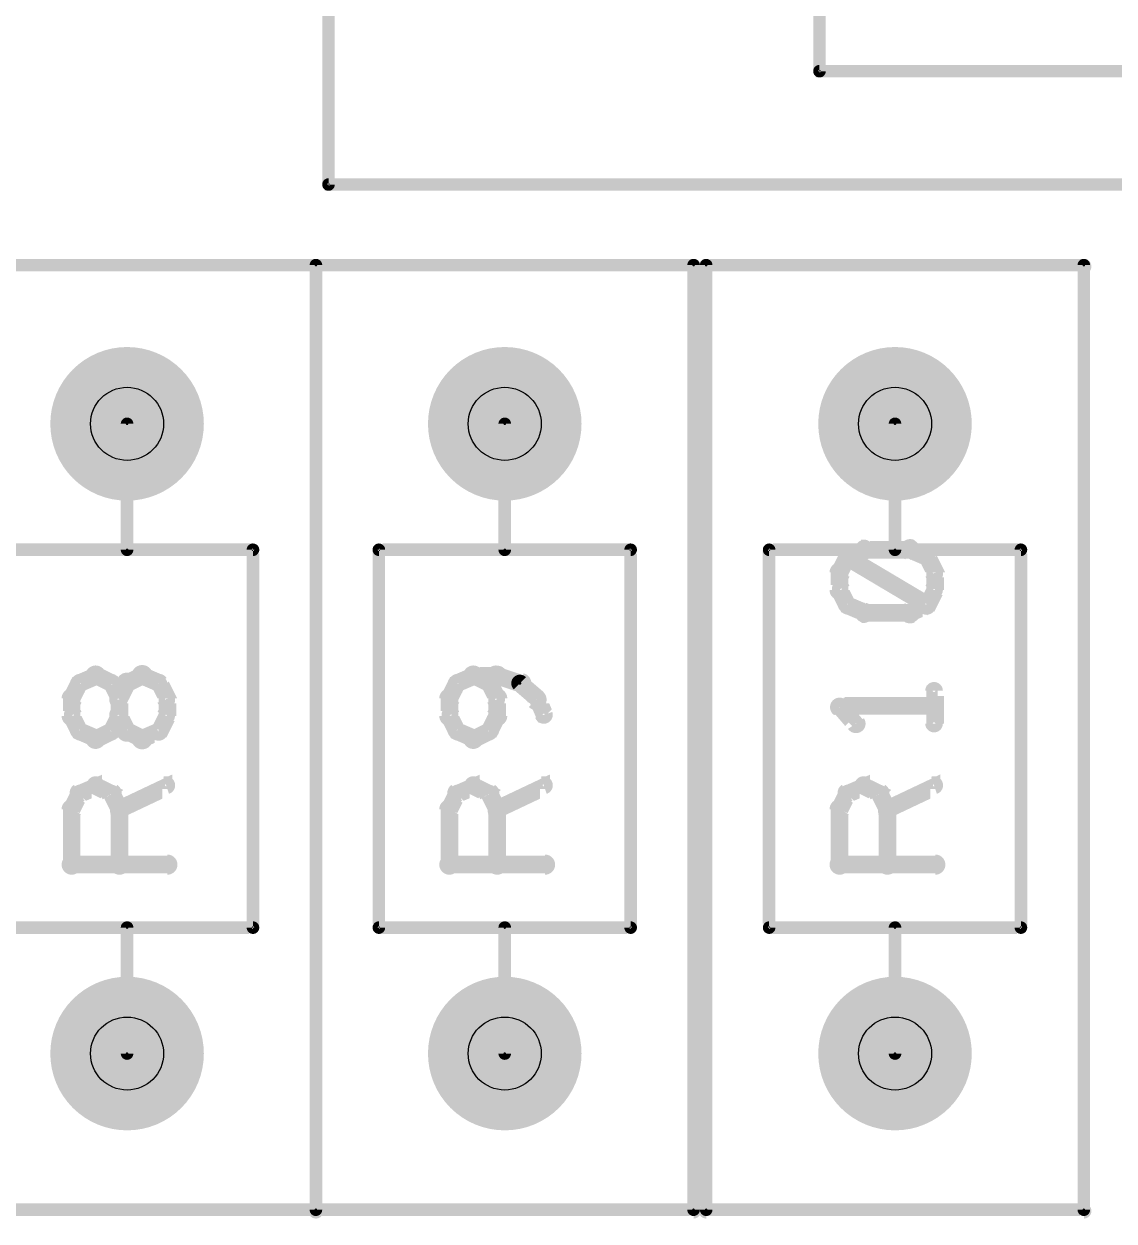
# Model space of a CAD drawing. Extents: x 7835 to 14160, y 8914 to 11568.
# Drawn here: x 8469 to 8902, y 9818.5 to 10293.8 of the extents above; entities that cross this region are included whole.
import ezdxf

# ---------------------------------------------------------------- set-up
doc = ezdxf.new("R2010")
doc.units = 0
doc.layers.get('0').update_dxf_attribs({"linetype": 'CONTINUOUS'})
for name, color, linetype in [('_DRILL', 251, 'CONTINUOUS'), ('BOTTOM_SOLDER_MASK', 6, 'CONTINUOUS'), ('DOCUMENTATION1', 3, 'CONTINUOUS'), ('TOP_SILKSCREEN', 1, 'CONTINUOUS'), ('TOP_SOLDER_MASK', 2, 'CONTINUOUS')]:
    doc.layers.add(name, color=color, linetype=linetype)

# ---------------------------------------------------------------- blocks, each defined once
blk = doc.blocks.new('PS1_1')
at = {"const_width": 28}
blk.add_lwpolyline([(-14, 0, 1), (14, 0, 1)], format="xyb", close=True, dxfattribs=at)
blk = doc.blocks.new('_HOLE')
blk.add_circle((0, 0), 0.5)

msp = doc.modelspace()

# ---------------------------------------------------------------- linework, layer by layer
at = {"layer": 'DOCUMENTATION1', "color": 94}
for points in [[(9590, 10230, 5, 5, 0), (8590, 10230, 5, 5, 0), (8590, 10230, 0, 0, 0), (8590, 10230, 3, 3, 0), (8590, 10231, 3, 3, 1), (8590, 10229, 0, 0, 0), (8589, 10230, 3, 3, 1), (8591, 10230, 0, 0, 0), (8590, 10230, 0, 0, 0), (8590, 10230, 5, 5, 0), (8590, 11330, 0, 0, 0), (8590, 11330, 3, 3, 0), (8591, 11330, 3, 3, 1), (8589, 11330, 0, 0, 0), (8590, 11331, 3, 3, 1), (8590, 11329, 0, 0, 0), (8590, 11330, 0, 0, 0), (8590, 11330, 5, 5, 0), (9590, 11330, 0, 0, 0)], [(8435, 9823, 5, 5, 0), (8585, 9823, 5, 5, 0), (8585, 9823, 0, 0, 0), (8585, 9823, 3, 3, 0), (8585, 9821, 3, 3, 1), (8585, 9824, 0, 0, 0), (8584, 9823, 3, 3, 1), (8586, 9823, 0, 0, 0), (8585, 9823, 0, 0, 0), (8585, 9823, 5, 5, 0), (8585, 10198, 0, 0, 0), (8585, 10198, 3, 3, 0), (8586, 10198, 3, 3, 1), (8584, 10198, 0, 0, 0), (8585, 10196, 3, 3, 1), (8585, 10199, 0, 0, 0), (8585, 10198, 0, 0, 0), (8585, 10198, 5, 5, 0), (8435, 10198, 0, 0, 0)]]:
    msp.add_lwpolyline(points, format="xyseb", dxfattribs=at)
for points in [[(8734, 9823, 3, 3, 1), (8736, 9823, 0, 0, 0), (8735, 9823, 0, 0, 0), (8735, 9823, 5, 5, 0), (8735, 10198, 0, 0, 0), (8735, 10198, 3, 3, 0), (8736, 10198, 3, 3, 1), (8734, 10198, 0, 0, 0), (8735, 10196, 3, 3, 1), (8735, 10199, 0, 0, 0), (8735, 10198, 0, 0, 0), (8735, 10198, 5, 5, 0), (8585, 10198, 0, 0, 0), (8585, 10198, 3, 3, 0), (8585, 10199, 3, 3, 1), (8585, 10196, 0, 0, 0), (8586, 10198, 3, 3, 1), (8584, 10198, 0, 0, 0), (8585, 10198, 0, 0, 0), (8585, 10198, 5, 5, 0), (8585, 9823, 0, 0, 0), (8585, 9823, 3, 3, 0), (8584, 9823, 3, 3, 1), (8586, 9823, 0, 0, 0), (8585, 9824, 3, 3, 1), (8585, 9821, 0, 0, 0), (8585, 9823, 0, 0, 0), (8585, 9823, 5, 5, 0), (8735, 9823, 5, 5, 0), (8735, 9823, 0, 0, 0), (8735, 9823, 3, 3, 0), (8735, 9821, 3, 3, 1), (8735, 9824, 0, 0, 0)], [(8889, 9823, 3, 3, 1), (8891, 9823, 0, 0, 0), (8890, 9823, 0, 0, 0), (8890, 9823, 5, 5, 0), (8890, 10198, 0, 0, 0), (8890, 10198, 3, 3, 0), (8891, 10198, 3, 3, 1), (8889, 10198, 0, 0, 0), (8890, 10196, 3, 3, 1), (8890, 10199, 0, 0, 0), (8890, 10198, 0, 0, 0), (8890, 10198, 5, 5, 0), (8740, 10198, 0, 0, 0), (8740, 10198, 3, 3, 0), (8740, 10199, 3, 3, 1), (8740, 10196, 0, 0, 0), (8741, 10198, 3, 3, 1), (8739, 10198, 0, 0, 0), (8740, 10198, 0, 0, 0), (8740, 10198, 5, 5, 0), (8740, 9823, 0, 0, 0), (8740, 9823, 3, 3, 0), (8739, 9823, 3, 3, 1), (8741, 9823, 0, 0, 0), (8740, 9824, 3, 3, 1), (8740, 9821, 0, 0, 0), (8740, 9823, 0, 0, 0), (8740, 9823, 5, 5, 0), (8890, 9823, 5, 5, 0), (8890, 9823, 0, 0, 0), (8890, 9823, 3, 3, 0), (8890, 9821, 3, 3, 1), (8890, 9824, 0, 0, 0)]]:
    msp.add_lwpolyline(points, format="xyseb", close=True, dxfattribs=at)
at = {"layer": 'TOP_SILKSCREEN', "color": 135}
for points in [[(9065, 10300, 5, 5, 0), (9065, 10275, 0, 0, 0), (9065, 10275, 3, 3, 0), (9064, 10275, 3, 3, 1), (9066, 10275, 0, 0, 0), (9065, 10274, 3, 3, 1), (9065, 10276, 0, 0, 0), (9065, 10275, 0, 0, 0), (9065, 10275, 5, 5, 0), (8785, 10275, 5, 5, 0), (8785, 10275, 0, 0, 0), (8785, 10275, 3, 3, 0), (8785, 10276, 3, 3, 1), (8785, 10274, 0, 0, 0), (8784, 10275, 3, 3, 1), (8786, 10275, 0, 0, 0), (8785, 10275, 0, 0, 0), (8785, 10275, 5, 5, 0), (8785, 11285, 0, 0, 0)], [(8511, 10135, 3, 3, 1), (8509, 10135, 0, 0, 0), (8510, 10135, 0, 0, 0), (8510, 10135, 5, 5, 0), (8510, 10085, 5, 5, 0), (8510, 10085, 0, 0, 0), (8510, 10085, 3, 3, 0), (8509, 10085, 3, 3, 1), (8511, 10085, 0, 0, 0)], [(8661, 10135, 3, 3, 1), (8659, 10135, 0, 0, 0), (8660, 10135, 0, 0, 0), (8660, 10135, 5, 5, 0), (8660, 10085, 5, 5, 0), (8660, 10085, 0, 0, 0), (8660, 10085, 3, 3, 0), (8659, 10085, 3, 3, 1), (8661, 10085, 0, 0, 0)], [(8816, 10135, 3, 3, 1), (8814, 10135, 0, 0, 0), (8815, 10135, 0, 0, 0), (8815, 10135, 5, 5, 0), (8815, 10085, 5, 5, 0), (8815, 10085, 0, 0, 0), (8815, 10085, 3, 3, 0), (8814, 10085, 3, 3, 1), (8816, 10085, 0, 0, 0)], [(8803, 10083, 4, 4, 1), (8802, 10087, 0, 0, 0), (8803, 10085, 0, 0, 0), (8803, 10085, 7, 7, 0), (8796, 10082, 7, 7, 0), (8796, 10082, 0, 0, 0), (8796, 10082, 4, 4, 0), (8795, 10083, 4, 4, 1), (8797, 10080, 0, 0, 0)], [(8821, 10083, 4, 4, 1), (8821, 10087, 0, 0, 0), (8821, 10085, 0, 0, 0), (8821, 10085, 7, 7, 0), (8803, 10085, 7, 7, 0), (8803, 10085, 0, 0, 0), (8803, 10085, 4, 4, 0), (8803, 10087, 4, 4, 1), (8803, 10083, 0, 0, 0)], [(8827, 10080, 4, 4, 1), (8828, 10083, 0, 0, 0), (8828, 10082, 0, 0, 0), (8828, 10082, 7, 7, 0), (8821, 10085, 7, 7, 0), (8821, 10085, 0, 0, 0), (8821, 10085, 4, 4, 0), (8822, 10087, 4, 4, 1), (8820, 10083, 0, 0, 0)], [(8460, 9935, 5, 5, 0), (8560, 9935, 5, 5, 0), (8560, 9935, 0, 0, 0), (8560, 9935, 3, 3, 0), (8560, 9934, 3, 3, 1), (8560, 9936, 0, 0, 0), (8559, 9935, 3, 3, 1), (8561, 9935, 0, 0, 0), (8560, 9935, 0, 0, 0), (8560, 9935, 5, 5, 0), (8560, 10085, 0, 0, 0), (8560, 10085, 3, 3, 0), (8561, 10085, 3, 3, 1), (8559, 10085, 0, 0, 0), (8560, 10084, 3, 3, 1), (8560, 10086, 0, 0, 0), (8560, 10085, 0, 0, 0), (8560, 10085, 5, 5, 0), (8460, 10085, 0, 0, 0)], [(8798, 10081, 4, 4, 1), (8795, 10083, 0, 0, 0), (8796, 10082, 0, 0, 0), (8796, 10082, 7, 7, 0), (8793, 10076, 7, 7, 0), (8793, 10076, 0, 0, 0), (8793, 10076, 4, 4, 0), (8792, 10076, 4, 4, 1), (8795, 10075, 0, 0, 0)], [(8827, 10062, 4, 4, 1), (8828, 10065, 0, 0, 0), (8828, 10063, 0, 0, 0), (8828, 10063, 7, 7, 0), (8796, 10082, 7, 7, 0), (8796, 10082, 0, 0, 0), (8796, 10082, 4, 4, 0), (8797, 10083, 4, 4, 1), (8795, 10080, 0, 0, 0)], [(8829, 10075, 4, 4, 1), (8832, 10076, 0, 0, 0), (8831, 10076, 0, 0, 0), (8831, 10076, 7, 7, 0), (8828, 10082, 7, 7, 0), (8828, 10082, 0, 0, 0), (8828, 10082, 4, 4, 0), (8829, 10083, 4, 4, 1), (8826, 10081, 0, 0, 0)], [(8795, 10076, 4, 4, 1), (8791, 10076, 0, 0, 0), (8793, 10076, 0, 0, 0), (8793, 10076, 7, 7, 0), (8793, 10069, 7, 7, 0), (8793, 10069, 0, 0, 0), (8793, 10069, 4, 4, 0), (8791, 10069, 4, 4, 1), (8795, 10069, 0, 0, 0)], [(8829, 10069, 4, 4, 1), (8832, 10069, 0, 0, 0), (8831, 10069, 0, 0, 0), (8831, 10069, 7, 7, 0), (8831, 10076, 7, 7, 0), (8831, 10076, 0, 0, 0), (8831, 10076, 4, 4, 0), (8832, 10076, 4, 4, 1), (8829, 10076, 0, 0, 0)], [(8795, 10070, 4, 4, 1), (8792, 10069, 0, 0, 0), (8793, 10069, 0, 0, 0), (8793, 10069, 7, 7, 0), (8796, 10063, 7, 7, 0), (8796, 10063, 0, 0, 0), (8796, 10063, 4, 4, 0), (8795, 10062, 4, 4, 1), (8798, 10064, 0, 0, 0)], [(8826, 10064, 4, 4, 1), (8829, 10062, 0, 0, 0), (8828, 10063, 0, 0, 0), (8828, 10063, 7, 7, 0), (8831, 10069, 7, 7, 0), (8831, 10069, 0, 0, 0), (8831, 10069, 4, 4, 0), (8832, 10069, 4, 4, 1), (8829, 10070, 0, 0, 0)], [(8797, 10065, 4, 4, 1), (8795, 10062, 0, 0, 0), (8796, 10063, 0, 0, 0), (8796, 10063, 7, 7, 0), (8803, 10060, 7, 7, 0), (8803, 10060, 0, 0, 0), (8803, 10060, 4, 4, 0), (8802, 10058, 4, 4, 1), (8803, 10062, 0, 0, 0)], [(8820, 10062, 4, 4, 1), (8822, 10058, 0, 0, 0), (8821, 10060, 0, 0, 0), (8821, 10060, 7, 7, 0), (8828, 10063, 7, 7, 0), (8828, 10063, 0, 0, 0), (8828, 10063, 4, 4, 0), (8828, 10062, 4, 4, 1), (8827, 10065, 0, 0, 0)], [(8803, 10062, 4, 4, 1), (8803, 10058, 0, 0, 0), (8803, 10060, 0, 0, 0), (8803, 10060, 7, 7, 0), (8821, 10060, 7, 7, 0), (8821, 10060, 0, 0, 0), (8821, 10060, 4, 4, 0), (8821, 10058, 4, 4, 1), (8821, 10062, 0, 0, 0)], [(8498, 10033, 4, 4, 1), (8497, 10037, 0, 0, 0), (8498, 10035, 0, 0, 0), (8498, 10035, 7, 7, 0), (8491, 10032, 7, 7, 0), (8491, 10032, 0, 0, 0), (8491, 10032, 4, 4, 0), (8490, 10033, 4, 4, 1), (8492, 10030, 0, 0, 0)], [(8503, 10030, 4, 4, 1), (8505, 10033, 0, 0, 0), (8504, 10032, 0, 0, 0), (8504, 10032, 7, 7, 0), (8498, 10035, 7, 7, 0), (8498, 10035, 0, 0, 0), (8498, 10035, 4, 4, 0), (8498, 10037, 4, 4, 1), (8497, 10033, 0, 0, 0)], [(8512, 10031, 4, 4, 1), (8508, 10033, 0, 0, 0), (8510, 10032, 0, 0, 0), (8510, 10032, 7, 7, 0), (8507, 10026, 7, 7, 0), (8507, 10026, 0, 0, 0), (8507, 10026, 4, 4, 0), (8505, 10026, 4, 4, 1), (8508, 10025, 0, 0, 0)], [(8517, 10033, 4, 4, 1), (8515, 10037, 0, 0, 0), (8516, 10035, 0, 0, 0), (8516, 10035, 7, 7, 0), (8510, 10032, 7, 7, 0), (8510, 10032, 0, 0, 0), (8510, 10032, 4, 4, 0), (8509, 10033, 4, 4, 1), (8511, 10030, 0, 0, 0)], [(8522, 10030, 4, 4, 1), (8523, 10033, 0, 0, 0), (8523, 10032, 0, 0, 0), (8523, 10032, 7, 7, 0), (8516, 10035, 7, 7, 0), (8516, 10035, 0, 0, 0), (8516, 10035, 4, 4, 0), (8517, 10037, 4, 4, 1), (8515, 10033, 0, 0, 0)], [(8648, 10033, 4, 4, 1), (8647, 10037, 0, 0, 0), (8648, 10035, 0, 0, 0), (8648, 10035, 7, 7, 0), (8641, 10032, 7, 7, 0), (8641, 10032, 0, 0, 0), (8641, 10032, 4, 4, 0), (8640, 10033, 4, 4, 1), (8642, 10030, 0, 0, 0)], [(8653, 10030, 4, 4, 1), (8655, 10033, 0, 0, 0), (8654, 10032, 0, 0, 0), (8654, 10032, 7, 7, 0), (8648, 10035, 7, 7, 0), (8648, 10035, 0, 0, 0), (8648, 10035, 4, 4, 0), (8648, 10037, 4, 4, 1), (8647, 10033, 0, 0, 0)], [(8657, 10033, 4, 4, 1), (8657, 10037, 0, 0, 0), (8657, 10035, 0, 0, 0), (8657, 10035, 7, 7, 0), (8648, 10035, 7, 7, 0), (8648, 10035, 0, 0, 0), (8648, 10035, 4, 4, 0), (8648, 10037, 4, 4, 1), (8648, 10033, 0, 0, 0)], [(8666, 10030, 4, 4, 1), (8667, 10034, 0, 0, 0), (8666, 10032, 0, 0, 0), (8666, 10032, 7, 7, 0), (8657, 10035, 7, 7, 0), (8657, 10035, 0, 0, 0), (8657, 10035, 4, 4, 0), (8657, 10037, 4, 4, 1), (8656, 10033, 0, 0, 0)], [(8493, 10031, 4, 4, 1), (8490, 10033, 0, 0, 0), (8491, 10032, 0, 0, 0), (8491, 10032, 7, 7, 0), (8488, 10026, 7, 7, 0), (8488, 10026, 0, 0, 0), (8488, 10026, 4, 4, 0), (8487, 10026, 4, 4, 1), (8490, 10025, 0, 0, 0)], [(8505, 10025, 4, 4, 1), (8508, 10026, 0, 0, 0), (8507, 10026, 0, 0, 0), (8507, 10026, 7, 7, 0), (8504, 10032, 7, 7, 0), (8504, 10032, 0, 0, 0), (8504, 10032, 4, 4, 0), (8505, 10033, 4, 4, 1), (8502, 10031, 0, 0, 0)], [(8524, 10025, 4, 4, 1), (8527, 10026, 0, 0, 0), (8526, 10026, 0, 0, 0), (8526, 10026, 7, 7, 0), (8523, 10032, 7, 7, 0), (8523, 10032, 0, 0, 0), (8523, 10032, 4, 4, 0), (8524, 10033, 4, 4, 1), (8521, 10031, 0, 0, 0)], [(8643, 10031, 4, 4, 1), (8640, 10033, 0, 0, 0), (8641, 10032, 0, 0, 0), (8641, 10032, 7, 7, 0), (8638, 10026, 7, 7, 0), (8638, 10026, 0, 0, 0), (8638, 10026, 4, 4, 0), (8637, 10026, 4, 4, 1), (8640, 10025, 0, 0, 0)], [(8655, 10025, 4, 4, 1), (8658, 10026, 0, 0, 0), (8657, 10026, 0, 0, 0), (8657, 10026, 7, 7, 0), (8654, 10032, 7, 7, 0), (8654, 10032, 0, 0, 0), (8654, 10032, 4, 4, 0), (8655, 10033, 4, 4, 1), (8652, 10031, 0, 0, 0)], [(8671, 10024, 4, 4, 1), (8674, 10027, 0, 0, 0), (8673, 10026, 0, 0, 0), (8673, 10026, 7, 7, 0), (8666, 10032, 7, 7, 0), (8666, 10032, 0, 0, 0), (8666, 10032, 4, 4, 0), (8667, 10033, 4, 4, 1), (8665, 10031, 0, 0, 0)], [(8829, 10016, 4, 4, 1), (8832, 10016, 0, 0, 0), (8831, 10016, 0, 0, 0), (8831, 10016, 7, 7, 0), (8831, 10029, 7, 7, 0), (8831, 10029, 0, 0, 0), (8831, 10029, 4, 4, 0), (8832, 10029, 4, 4, 1), (8829, 10029, 0, 0, 0)], [(8490, 10026, 4, 4, 1), (8486, 10026, 0, 0, 0), (8488, 10026, 0, 0, 0), (8488, 10026, 7, 7, 0), (8488, 10019, 7, 7, 0), (8488, 10019, 0, 0, 0), (8488, 10019, 4, 4, 0), (8486, 10019, 4, 4, 1), (8490, 10019, 0, 0, 0)], [(8505, 10019, 4, 4, 1), (8509, 10019, 0, 0, 0), (8507, 10019, 0, 0, 0), (8507, 10019, 7, 7, 0), (8507, 10026, 7, 7, 0), (8507, 10026, 0, 0, 0), (8507, 10026, 4, 4, 0), (8509, 10026, 4, 4, 1), (8505, 10026, 0, 0, 0)], [(8524, 10019, 4, 4, 1), (8527, 10019, 0, 0, 0), (8526, 10019, 0, 0, 0), (8526, 10019, 7, 7, 0), (8526, 10026, 7, 7, 0), (8526, 10026, 0, 0, 0), (8526, 10026, 4, 4, 0), (8527, 10026, 4, 4, 1), (8524, 10026, 0, 0, 0)], [(8640, 10026, 4, 4, 1), (8636, 10026, 0, 0, 0), (8638, 10026, 0, 0, 0), (8638, 10026, 7, 7, 0), (8638, 10019, 7, 7, 0), (8638, 10019, 0, 0, 0), (8638, 10019, 4, 4, 0), (8636, 10019, 4, 4, 1), (8640, 10019, 0, 0, 0)], [(8655, 10019, 4, 4, 1), (8659, 10019, 0, 0, 0), (8657, 10019, 0, 0, 0), (8657, 10019, 7, 7, 0), (8657, 10026, 7, 7, 0), (8657, 10026, 0, 0, 0), (8657, 10026, 4, 4, 0), (8659, 10026, 4, 4, 1), (8655, 10026, 0, 0, 0)], [(8674, 10019, 4, 4, 1), (8677, 10020, 0, 0, 0), (8676, 10019, 0, 0, 0), (8676, 10019, 7, 7, 0), (8673, 10026, 7, 7, 0), (8673, 10026, 0, 0, 0), (8673, 10026, 4, 4, 0), (8674, 10026, 4, 4, 1), (8671, 10025, 0, 0, 0)], [(8490, 10020, 4, 4, 1), (8487, 10019, 0, 0, 0), (8488, 10019, 0, 0, 0), (8488, 10019, 7, 7, 0), (8491, 10013, 7, 7, 0), (8491, 10013, 0, 0, 0), (8491, 10013, 4, 4, 0), (8490, 10012, 4, 4, 1), (8493, 10014, 0, 0, 0)], [(8502, 10014, 4, 4, 1), (8505, 10012, 0, 0, 0), (8504, 10013, 0, 0, 0), (8504, 10013, 7, 7, 0), (8507, 10019, 7, 7, 0), (8507, 10019, 0, 0, 0), (8507, 10019, 4, 4, 0), (8508, 10019, 4, 4, 1), (8505, 10020, 0, 0, 0)], [(8508, 10020, 4, 4, 1), (8505, 10019, 0, 0, 0), (8507, 10019, 0, 0, 0), (8507, 10019, 7, 7, 0), (8510, 10013, 7, 7, 0), (8510, 10013, 0, 0, 0), (8510, 10013, 4, 4, 0), (8508, 10012, 4, 4, 1), (8512, 10014, 0, 0, 0)], [(8521, 10014, 4, 4, 1), (8524, 10012, 0, 0, 0), (8523, 10013, 0, 0, 0), (8523, 10013, 7, 7, 0), (8526, 10019, 7, 7, 0), (8526, 10019, 0, 0, 0), (8526, 10019, 4, 4, 0), (8527, 10019, 4, 4, 1), (8524, 10020, 0, 0, 0)], [(8640, 10020, 4, 4, 1), (8637, 10019, 0, 0, 0), (8638, 10019, 0, 0, 0), (8638, 10019, 7, 7, 0), (8641, 10013, 7, 7, 0), (8641, 10013, 0, 0, 0), (8641, 10013, 4, 4, 0), (8640, 10012, 4, 4, 1), (8643, 10014, 0, 0, 0)], [(8652, 10014, 4, 4, 1), (8655, 10012, 0, 0, 0), (8654, 10013, 0, 0, 0), (8654, 10013, 7, 7, 0), (8657, 10019, 7, 7, 0), (8657, 10019, 0, 0, 0), (8657, 10019, 4, 4, 0), (8658, 10019, 4, 4, 1), (8655, 10020, 0, 0, 0)], [(8794, 10024, 4, 4, 1), (8792, 10021, 0, 0, 0), (8793, 10023, 0, 0, 0), (8793, 10023, 7, 7, 0), (8799, 10016, 7, 7, 0), (8799, 10016, 0, 0, 0), (8799, 10016, 4, 4, 0), (8798, 10015, 4, 4, 1), (8801, 10017, 0, 0, 0)], [(8831, 10021, 4, 4, 1), (8831, 10024, 0, 0, 0), (8831, 10023, 0, 0, 0), (8831, 10023, 7, 7, 0), (8793, 10023, 7, 7, 0), (8793, 10023, 0, 0, 0), (8793, 10023, 4, 4, 0), (8793, 10024, 4, 4, 1), (8793, 10021, 0, 0, 0)], [(8492, 10015, 4, 4, 1), (8490, 10012, 0, 0, 0), (8491, 10013, 0, 0, 0), (8491, 10013, 7, 7, 0), (8498, 10010, 7, 7, 0), (8498, 10010, 0, 0, 0), (8498, 10010, 4, 4, 0), (8497, 10008, 4, 4, 1), (8498, 10012, 0, 0, 0)], [(8497, 10012, 4, 4, 1), (8498, 10008, 0, 0, 0), (8498, 10010, 0, 0, 0), (8498, 10010, 7, 7, 0), (8504, 10013, 7, 7, 0), (8504, 10013, 0, 0, 0), (8504, 10013, 4, 4, 0), (8505, 10012, 4, 4, 1), (8503, 10015, 0, 0, 0)], [(8511, 10015, 4, 4, 1), (8509, 10012, 0, 0, 0), (8510, 10013, 0, 0, 0), (8510, 10013, 7, 7, 0), (8516, 10010, 7, 7, 0), (8516, 10010, 0, 0, 0), (8516, 10010, 4, 4, 0), (8515, 10008, 4, 4, 1), (8517, 10012, 0, 0, 0)], [(8515, 10012, 4, 4, 1), (8517, 10008, 0, 0, 0), (8516, 10010, 0, 0, 0), (8516, 10010, 7, 7, 0), (8523, 10013, 7, 7, 0), (8523, 10013, 0, 0, 0), (8523, 10013, 4, 4, 0), (8523, 10012, 4, 4, 1), (8522, 10015, 0, 0, 0)], [(8642, 10015, 4, 4, 1), (8640, 10012, 0, 0, 0), (8641, 10013, 0, 0, 0), (8641, 10013, 7, 7, 0), (8648, 10010, 7, 7, 0), (8648, 10010, 0, 0, 0), (8648, 10010, 4, 4, 0), (8647, 10008, 4, 4, 1), (8648, 10012, 0, 0, 0)], [(8647, 10012, 4, 4, 1), (8648, 10008, 0, 0, 0), (8648, 10010, 0, 0, 0), (8648, 10010, 7, 7, 0), (8654, 10013, 7, 7, 0), (8654, 10013, 0, 0, 0), (8654, 10013, 4, 4, 0), (8655, 10012, 4, 4, 1), (8653, 10015, 0, 0, 0)], [(8490, 9990, 4, 4, 1), (8492, 9987, 0, 0, 0), (8491, 9988, 0, 0, 0), (8491, 9988, 7, 7, 0), (8498, 9991, 7, 7, 0), (8498, 9991, 0, 0, 0), (8498, 9991, 4, 4, 0), (8498, 9990, 4, 4, 1), (8497, 9993, 0, 0, 0)], [(8498, 9993, 4, 4, 1), (8497, 9990, 0, 0, 0), (8498, 9991, 0, 0, 0), (8498, 9991, 7, 7, 0), (8504, 9988, 7, 7, 0), (8504, 9988, 0, 0, 0), (8504, 9988, 4, 4, 0), (8503, 9987, 4, 4, 1), (8505, 9990, 0, 0, 0)], [(8506, 9983, 4, 4, 1), (8508, 9980, 0, 0, 0), (8507, 9982, 0, 0, 0), (8507, 9982, 7, 7, 0), (8526, 9991, 7, 7, 0), (8526, 9991, 0, 0, 0), (8526, 9991, 4, 4, 0), (8526, 9990, 4, 4, 1), (8525, 9993, 0, 0, 0)], [(8640, 9990, 4, 4, 1), (8642, 9987, 0, 0, 0), (8641, 9988, 0, 0, 0), (8641, 9988, 7, 7, 0), (8648, 9991, 7, 7, 0), (8648, 9991, 0, 0, 0), (8648, 9991, 4, 4, 0), (8648, 9990, 4, 4, 1), (8647, 9993, 0, 0, 0)], [(8648, 9993, 4, 4, 1), (8647, 9990, 0, 0, 0), (8648, 9991, 0, 0, 0), (8648, 9991, 7, 7, 0), (8654, 9988, 7, 7, 0), (8654, 9988, 0, 0, 0), (8654, 9988, 4, 4, 0), (8653, 9987, 4, 4, 1), (8655, 9990, 0, 0, 0)], [(8656, 9983, 4, 4, 1), (8658, 9980, 0, 0, 0), (8657, 9982, 0, 0, 0), (8657, 9982, 7, 7, 0), (8676, 9991, 7, 7, 0), (8676, 9991, 0, 0, 0), (8676, 9991, 4, 4, 0), (8676, 9990, 4, 4, 1), (8675, 9993, 0, 0, 0)], [(8795, 9990, 4, 4, 1), (8797, 9987, 0, 0, 0), (8796, 9988, 0, 0, 0), (8796, 9988, 7, 7, 0), (8803, 9991, 7, 7, 0), (8803, 9991, 0, 0, 0), (8803, 9991, 4, 4, 0), (8803, 9990, 4, 4, 1), (8802, 9993, 0, 0, 0)], [(8803, 9993, 4, 4, 1), (8802, 9990, 0, 0, 0), (8803, 9991, 0, 0, 0), (8803, 9991, 7, 7, 0), (8809, 9988, 7, 7, 0), (8809, 9988, 0, 0, 0), (8809, 9988, 4, 4, 0), (8808, 9987, 4, 4, 1), (8810, 9990, 0, 0, 0)], [(8811, 9983, 4, 4, 1), (8813, 9980, 0, 0, 0), (8812, 9982, 0, 0, 0), (8812, 9982, 7, 7, 0), (8831, 9991, 7, 7, 0), (8831, 9991, 0, 0, 0), (8831, 9991, 4, 4, 0), (8831, 9990, 4, 4, 1), (8830, 9993, 0, 0, 0)], [(8487, 9983, 4, 4, 1), (8490, 9981, 0, 0, 0), (8488, 9982, 0, 0, 0), (8488, 9982, 7, 7, 0), (8491, 9988, 7, 7, 0), (8491, 9988, 0, 0, 0), (8491, 9988, 4, 4, 0), (8493, 9987, 4, 4, 1), (8490, 9989, 0, 0, 0)], [(8505, 9989, 4, 4, 1), (8502, 9987, 0, 0, 0), (8504, 9988, 0, 0, 0), (8504, 9988, 7, 7, 0), (8507, 9982, 7, 7, 0), (8507, 9982, 0, 0, 0), (8507, 9982, 4, 4, 0), (8505, 9981, 4, 4, 1), (8508, 9983, 0, 0, 0)], [(8637, 9983, 4, 4, 1), (8640, 9981, 0, 0, 0), (8638, 9982, 0, 0, 0), (8638, 9982, 7, 7, 0), (8641, 9988, 7, 7, 0), (8641, 9988, 0, 0, 0), (8641, 9988, 4, 4, 0), (8643, 9987, 4, 4, 1), (8640, 9989, 0, 0, 0)], [(8655, 9989, 4, 4, 1), (8652, 9987, 0, 0, 0), (8654, 9988, 0, 0, 0), (8654, 9988, 7, 7, 0), (8657, 9982, 7, 7, 0), (8657, 9982, 0, 0, 0), (8657, 9982, 4, 4, 0), (8655, 9981, 4, 4, 1), (8658, 9983, 0, 0, 0)], [(8792, 9983, 4, 4, 1), (8795, 9981, 0, 0, 0), (8793, 9982, 0, 0, 0), (8793, 9982, 7, 7, 0), (8796, 9988, 7, 7, 0), (8796, 9988, 0, 0, 0), (8796, 9988, 4, 4, 0), (8798, 9987, 4, 4, 1), (8795, 9989, 0, 0, 0)], [(8810, 9989, 4, 4, 1), (8807, 9987, 0, 0, 0), (8809, 9988, 0, 0, 0), (8809, 9988, 7, 7, 0), (8812, 9982, 7, 7, 0), (8812, 9982, 0, 0, 0), (8812, 9982, 4, 4, 0), (8810, 9981, 4, 4, 1), (8813, 9983, 0, 0, 0)], [(8486, 9960, 4, 4, 1), (8490, 9960, 0, 0, 0), (8488, 9960, 0, 0, 0), (8488, 9960, 7, 7, 0), (8488, 9982, 7, 7, 0), (8488, 9982, 0, 0, 0), (8488, 9982, 4, 4, 0), (8490, 9982, 4, 4, 1), (8486, 9982, 0, 0, 0)], [(8509, 9982, 4, 4, 1), (8505, 9982, 0, 0, 0), (8507, 9982, 0, 0, 0), (8507, 9982, 7, 7, 0), (8507, 9960, 7, 7, 0), (8507, 9960, 0, 0, 0), (8507, 9960, 4, 4, 0), (8505, 9960, 4, 4, 1), (8509, 9960, 0, 0, 0)], [(8636, 9960, 4, 4, 1), (8640, 9960, 0, 0, 0), (8638, 9960, 0, 0, 0), (8638, 9960, 7, 7, 0), (8638, 9982, 7, 7, 0), (8638, 9982, 0, 0, 0), (8638, 9982, 4, 4, 0), (8640, 9982, 4, 4, 1), (8636, 9982, 0, 0, 0)], [(8659, 9982, 4, 4, 1), (8655, 9982, 0, 0, 0), (8657, 9982, 0, 0, 0), (8657, 9982, 7, 7, 0), (8657, 9960, 7, 7, 0), (8657, 9960, 0, 0, 0), (8657, 9960, 4, 4, 0), (8655, 9960, 4, 4, 1), (8659, 9960, 0, 0, 0)], [(8791, 9960, 4, 4, 1), (8795, 9960, 0, 0, 0), (8793, 9960, 0, 0, 0), (8793, 9960, 7, 7, 0), (8793, 9982, 7, 7, 0), (8793, 9982, 0, 0, 0), (8793, 9982, 4, 4, 0), (8795, 9982, 4, 4, 1), (8791, 9982, 0, 0, 0)], [(8814, 9982, 4, 4, 1), (8810, 9982, 0, 0, 0), (8812, 9982, 0, 0, 0), (8812, 9982, 7, 7, 0), (8812, 9960, 7, 7, 0), (8812, 9960, 0, 0, 0), (8812, 9960, 4, 4, 0), (8810, 9960, 4, 4, 1), (8814, 9960, 0, 0, 0)], [(8526, 9958, 4, 4, 1), (8526, 9962, 0, 0, 0), (8526, 9960, 0, 0, 0), (8526, 9960, 7, 7, 0), (8488, 9960, 7, 7, 0), (8488, 9960, 0, 0, 0), (8488, 9960, 4, 4, 0), (8488, 9962, 4, 4, 1), (8488, 9958, 0, 0, 0)], [(8676, 9958, 4, 4, 1), (8676, 9962, 0, 0, 0), (8676, 9960, 0, 0, 0), (8676, 9960, 7, 7, 0), (8638, 9960, 7, 7, 0), (8638, 9960, 0, 0, 0), (8638, 9960, 4, 4, 0), (8638, 9962, 4, 4, 1), (8638, 9958, 0, 0, 0)], [(8831, 9958, 4, 4, 1), (8831, 9962, 0, 0, 0), (8831, 9960, 0, 0, 0), (8831, 9960, 7, 7, 0), (8793, 9960, 7, 7, 0), (8793, 9960, 0, 0, 0), (8793, 9960, 4, 4, 0), (8793, 9962, 4, 4, 1), (8793, 9958, 0, 0, 0)], [(8509, 9885, 3, 3, 1), (8511, 9885, 0, 0, 0), (8510, 9885, 0, 0, 0), (8510, 9885, 5, 5, 0), (8510, 9935, 5, 5, 0), (8510, 9935, 0, 0, 0), (8510, 9935, 3, 3, 0), (8511, 9935, 3, 3, 1), (8509, 9935, 0, 0, 0)], [(8659, 9885, 3, 3, 1), (8661, 9885, 0, 0, 0), (8660, 9885, 0, 0, 0), (8660, 9885, 5, 5, 0), (8660, 9935, 5, 5, 0), (8660, 9935, 0, 0, 0), (8660, 9935, 3, 3, 0), (8661, 9935, 3, 3, 1), (8659, 9935, 0, 0, 0)], [(8814, 9885, 3, 3, 1), (8816, 9885, 0, 0, 0), (8815, 9885, 0, 0, 0), (8815, 9885, 5, 5, 0), (8815, 9935, 5, 5, 0), (8815, 9935, 0, 0, 0), (8815, 9935, 3, 3, 0), (8816, 9935, 3, 3, 1), (8814, 9935, 0, 0, 0)]]:
    msp.add_lwpolyline(points, format="xyseb", dxfattribs=at)
for points in [[(8709, 9935, 3, 3, 1), (8711, 9935, 0, 0, 0), (8710, 9935, 0, 0, 0), (8710, 9935, 5, 5, 0), (8710, 10085, 0, 0, 0), (8710, 10085, 3, 3, 0), (8711, 10085, 3, 3, 1), (8709, 10085, 0, 0, 0), (8710, 10084, 3, 3, 1), (8710, 10086, 0, 0, 0), (8710, 10085, 0, 0, 0), (8710, 10085, 5, 5, 0), (8610, 10085, 0, 0, 0), (8610, 10085, 3, 3, 0), (8610, 10086, 3, 3, 1), (8610, 10084, 0, 0, 0), (8611, 10085, 3, 3, 1), (8609, 10085, 0, 0, 0), (8610, 10085, 0, 0, 0), (8610, 10085, 5, 5, 0), (8610, 9935, 0, 0, 0), (8610, 9935, 3, 3, 0), (8609, 9935, 3, 3, 1), (8611, 9935, 0, 0, 0), (8610, 9936, 3, 3, 1), (8610, 9934, 0, 0, 0), (8610, 9935, 0, 0, 0), (8610, 9935, 5, 5, 0), (8710, 9935, 5, 5, 0), (8710, 9935, 0, 0, 0), (8710, 9935, 3, 3, 0), (8710, 9934, 3, 3, 1), (8710, 9936, 0, 0, 0)], [(8864, 9935, 3, 3, 1), (8866, 9935, 0, 0, 0), (8865, 9935, 0, 0, 0), (8865, 9935, 5, 5, 0), (8865, 10085, 0, 0, 0), (8865, 10085, 3, 3, 0), (8866, 10085, 3, 3, 1), (8864, 10085, 0, 0, 0), (8865, 10084, 3, 3, 1), (8865, 10086, 0, 0, 0), (8865, 10085, 0, 0, 0), (8865, 10085, 5, 5, 0), (8765, 10085, 0, 0, 0), (8765, 10085, 3, 3, 0), (8765, 10086, 3, 3, 1), (8765, 10084, 0, 0, 0), (8766, 10085, 3, 3, 1), (8764, 10085, 0, 0, 0), (8765, 10085, 0, 0, 0), (8765, 10085, 5, 5, 0), (8765, 9935, 0, 0, 0), (8765, 9935, 3, 3, 0), (8764, 9935, 3, 3, 1), (8766, 9935, 0, 0, 0), (8765, 9936, 3, 3, 1), (8765, 9934, 0, 0, 0), (8765, 9935, 0, 0, 0), (8765, 9935, 5, 5, 0), (8865, 9935, 5, 5, 0), (8865, 9935, 0, 0, 0), (8865, 9935, 3, 3, 0), (8865, 9934, 3, 3, 1), (8865, 9936, 0, 0, 0)]]:
    msp.add_lwpolyline(points, format="xyseb", close=True, dxfattribs=at)

# ---------------------------------------------------------------- block references
at = {"layer": '_DRILL', "xscale": 29, "yscale": 29}
for p in [(8510, 10135), (8660, 10135), (8815, 10135), (8510, 9885), (8660, 9885), (8815, 9885)]:
    msp.add_blockref('_HOLE', p, dxfattribs=at)
at = {"layer": 'BOTTOM_SOLDER_MASK', "color": 253, "xscale": 1.089, "yscale": 1.089, "rotation": 90}
for p in [(8510, 10135), (8510, 10135), (8660, 10135), (8660, 10135), (8815, 10135), (8815, 10135), (8510, 9885), (8510, 9885), (8660, 9885), (8660, 9885), (8815, 9885), (8815, 9885)]:
    msp.add_blockref('PS1_1', p, dxfattribs=at)
at = {"layer": 'TOP_SOLDER_MASK', "color": 253, "xscale": 1.089, "yscale": 1.089, "rotation": 90}
for p in [(8510, 10135), (8510, 10135), (8660, 10135), (8660, 10135), (8815, 10135), (8815, 10135), (8510, 9885), (8510, 9885), (8660, 9885), (8660, 9885), (8815, 9885), (8815, 9885)]:
    msp.add_blockref('PS1_1', p, dxfattribs=at)

doc.saveas('drawing.dxf')
